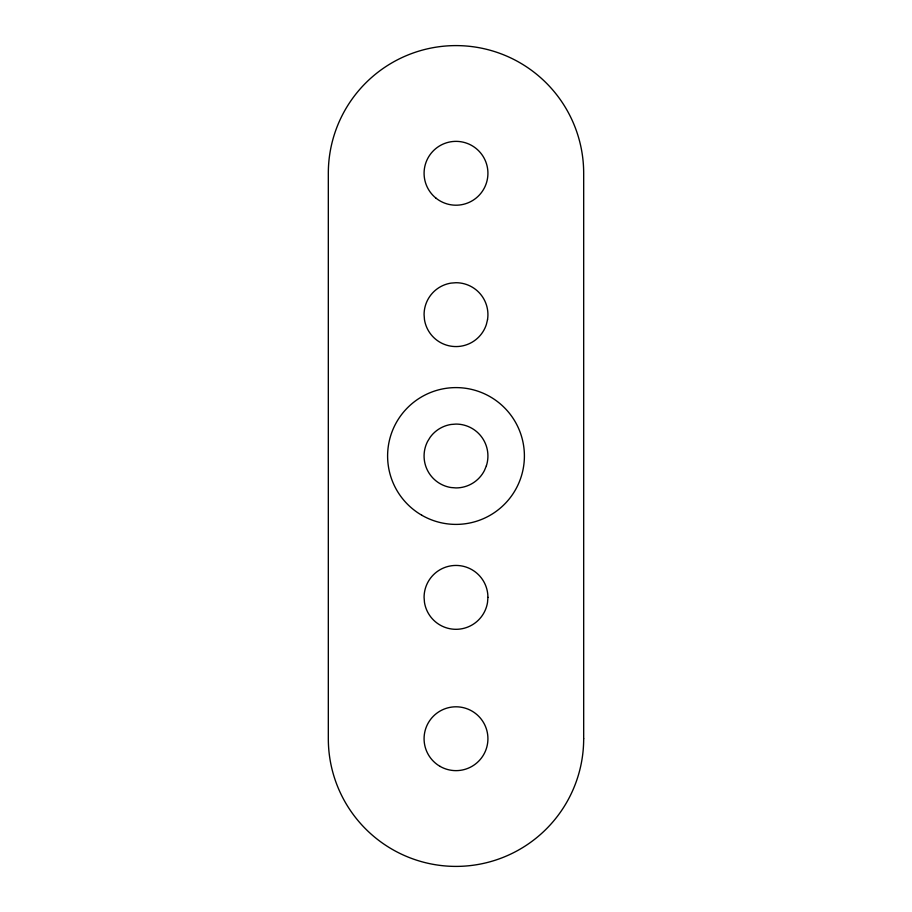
<?xml version="1.0" encoding="UTF-8"?>
<svg xmlns="http://www.w3.org/2000/svg" width="912" height="912" viewBox="0 0 912 912"><rect width="100%" height="100%" fill="white"/><g stroke="black" fill="none" stroke-linecap="round" stroke-linejoin="round"><path stroke-width="1.37" d="M487.92 597.36L487.532 602.353A31.92 31.92 0 0 1 424.468 602.353L424.08 597.36A31.92 31.92 0 0 1 456 565.44A31.92 31.92 0 0 1 487.92 597.36M487.532 319.633L486.358 324.501A31.92 31.92 0 0 1 424.468 319.633L424.08 314.64A31.92 31.92 0 0 1 451.007 283.108L456 282.72A31.92 31.92 0 0 1 487.532 319.633M486.358 465.861L484.443 470.489A31.92 31.92 0 0 1 456 487.92L451.007 487.532A31.92 31.92 0 0 1 427.557 441.511L430.179 437.236A31.92 31.92 0 0 1 451.007 424.468L456 424.08A31.92 31.92 0 0 1 486.358 465.861M583.68 738.72L583.68 173.28A127.68 127.68 0 0 0 456 45.6A127.68 127.68 0 0 0 328.32 173.28L328.32 738.72A127.68 127.68 0 0 0 456 866.4A127.68 127.68 0 0 0 583.68 738.72M440.04 766.365A31.92 31.92 0 0 0 487.92 738.72A31.92 31.92 0 0 0 440.04 711.075A31.92 31.92 0 0 0 440.04 766.365M435.913 198.086A31.92 31.92 0 0 0 487.532 178.273A31.92 31.92 0 0 0 444.566 143.48A31.92 31.92 0 0 0 435.913 198.086M421.8 515.234A68.4 68.4 0 0 0 524.4 456A68.4 68.4 0 0 0 421.8 396.766A68.4 68.4 0 0 0 421.8 515.234"/></g></svg>
